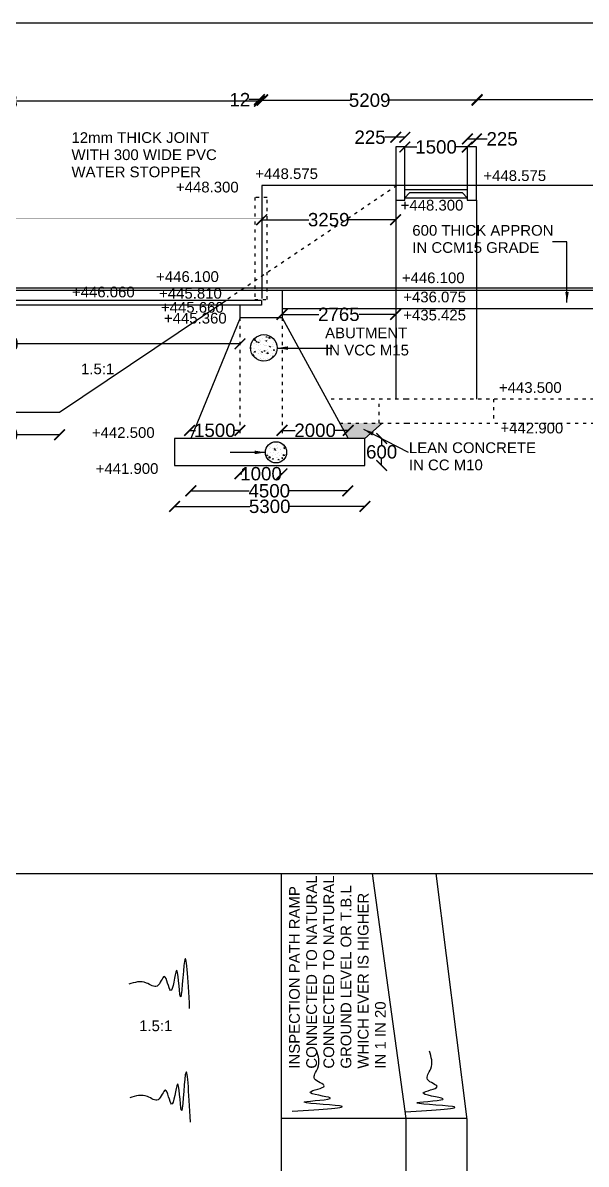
# Model space of a CAD drawing. Header units: millimetres. Extents: x 60706 to 78727, y 12317 to 23622.
# Drawn here: x 69800 to 71906, y 19351 to 23622 of the extents above; entities that cross this region are included whole.
import ezdxf

# ---------------------------------------------------------------- set-up
doc = ezdxf.new("R2010")
doc.units = ezdxf.units.MM
doc.header["$MEASUREMENT"] = 0
doc.linetypes.add('ACAD_ISO03W100', pattern=[30, 12, -18])
doc.linetypes.add('HIDDENX2', pattern=[0.75, 0.5, -0.25])
doc.layers.add('DRAWING', color=7, linetype='Continuous')
doc.layers.get('0').off()
doc.styles.get("Standard").update_dxf_attribs({"font": 'ARIAL_1.TTF'})
doc.dimstyles.get("Standard").update_dxf_attribs({"dimtxt": 50, "dimasz": 40, "dimexe": 0.18, "dimexo": 0.0625, "dimgap": 0.09, "dimtad": 0, "dimtih": 1, "dimtoh": 1, "dimdec": 0, "dimzin": 0, "dimdsep": 46, "dimtxsty": 'Standard', "dimblk": 'ARCHTICK', "dimcen": 0.05, "dimse1": 1, "dimse2": 1, "dimadec": 0, "dimazin": 0, "dimtfac": 1, "dimtdec": 0, "dimtofl": 0, "dimtmove": 0, "dimatfit": 3, "dimfxl": 0, "dimtolj": 1, "dimtzin": 0, "dimarcsym": 0})

# ---------------------------------------------------------------- blocks, each defined once
blk = doc.blocks.new('_ArchTick')
at = {"color": 0, "linetype": 'ByBlock', "const_width": 0.15}
blk.add_lwpolyline([(-0.5, -0.5), (0.5, 0.5)], dxfattribs=at)
blk = doc.blocks.new('*D348')
at = {"layer": 'Defpoints', "color": 0}
for p in [(68761.2, 22412.3), (70611.6, 22420.5), (70611.6, 22412.3)]:
    blk.add_point(p, dxfattribs=at)
at = {"layer": 'DRAWING', "color": 0, "lineweight": -2}
for p, q in [((68761.2, 22420.5), (69594.7, 22420.5)), ((70611.6, 22420.5), (69778.2, 22420.5))]:
    blk.add_line(p, q, dxfattribs=at)
at = {"layer": 'DRAWING', "color": 0, "lineweight": -2, "xscale": 40, "yscale": 40, "zscale": 40, "rotation": 180}
blk.add_blockref('_ArchTick', (68761.2, 22420.5), dxfattribs=at)
at = {"layer": 'DRAWING', "color": 0, "lineweight": -2, "xscale": 40, "yscale": 40, "zscale": 40}
blk.add_blockref('_ArchTick', (70611.6, 22420.5), dxfattribs=at)
at = {"layer": 'DRAWING', "color": 0, "insert": (69686.4, 22420.5), "char_height": 50, "attachment_point": 5}
blk.add_mtext('\\A1;12000', dxfattribs=at)
blk = doc.blocks.new('*D349')
at = {"layer": 'Defpoints', "color": 0}
for p in [(69470.8, 22164.7), (69937.2, 22164.7), (69937.2, 22080.4)]:
    blk.add_point(p, dxfattribs=at)
at = {"layer": 'DRAWING', "color": 0, "lineweight": -2}
for p, q in [((69470.8, 22080.4), (69629.4, 22080.4)), ((69937.2, 22080.4), (69778.7, 22080.4))]:
    blk.add_line(p, q, dxfattribs=at)
at = {"layer": 'DRAWING', "color": 0, "lineweight": -2, "xscale": 40, "yscale": 40, "zscale": 40, "rotation": 180}
blk.add_blockref('_ArchTick', (69470.8, 22080.4), dxfattribs=at)
at = {"layer": 'DRAWING', "color": 0, "lineweight": -2, "xscale": 40, "yscale": 40, "zscale": 40}
blk.add_blockref('_ArchTick', (69937.2, 22080.4), dxfattribs=at)
at = {"layer": 'DRAWING', "color": 0, "insert": (69704, 22080.4), "char_height": 50, "attachment_point": 5}
blk.add_mtext('\\A1;3000', dxfattribs=at)
blk = doc.blocks.new('*D353')
at = {"layer": 'Defpoints', "color": 0}
for p in [(70692.9, 22889.9), (71193.7, 22889.9), (71193.7, 22885)]:
    blk.add_point(p, dxfattribs=at)
at = {"layer": 'DRAWING', "color": 0, "lineweight": -2}
for p, q in [((70692.9, 22885), (70868.5, 22885)), ((71193.7, 22885), (71018.1, 22885))]:
    blk.add_line(p, q, dxfattribs=at)
at = {"layer": 'DRAWING', "color": 0, "lineweight": -2, "xscale": 40, "yscale": 40, "zscale": 40, "rotation": 180}
blk.add_blockref('_ArchTick', (70692.9, 22885), dxfattribs=at)
at = {"layer": 'DRAWING', "color": 0, "lineweight": -2, "xscale": 40, "yscale": 40, "zscale": 40}
blk.add_blockref('_ArchTick', (71193.7, 22885), dxfattribs=at)
at = {"layer": 'DRAWING', "color": 0, "insert": (70943.3, 22885), "char_height": 50, "attachment_point": 5}
blk.add_mtext('\\A1;3259', dxfattribs=at)
blk = doc.blocks.new('*D354')
at = {"layer": 'Defpoints', "color": 0}
for p in [(70768.8, 22530.8), (71193.7, 22530.8), (71193.7, 22530.8)]:
    blk.add_point(p, dxfattribs=at)
at = {"layer": 'DRAWING', "color": 0, "lineweight": -2}
for p, q in [((70768.8, 22530.8), (70905.9, 22530.8)), ((71193.7, 22530.8), (71056.7, 22530.8))]:
    blk.add_line(p, q, dxfattribs=at)
at = {"layer": 'DRAWING', "color": 0, "lineweight": -2, "xscale": 40, "yscale": 40, "zscale": 40, "rotation": 180}
blk.add_blockref('_ArchTick', (70768.8, 22530.8), dxfattribs=at)
at = {"layer": 'DRAWING', "color": 0, "lineweight": -2, "xscale": 40, "yscale": 40, "zscale": 40}
blk.add_blockref('_ArchTick', (71193.7, 22530.8), dxfattribs=at)
at = {"layer": 'DRAWING', "color": 0, "insert": (70981.3, 22530.8), "char_height": 50, "attachment_point": 5}
blk.add_mtext('\\A1;2765', dxfattribs=at)
blk = doc.blocks.new('*D355')
at = {"layer": 'Defpoints', "color": 0}
for p in [(70423.1, 22096.6), (70611.6, 22096.6), (70611.6, 22096.6)]:
    blk.add_point(p, dxfattribs=at)
at = {"layer": 'DRAWING', "color": 0, "lineweight": -2}
for p, q in [((70423.1, 22096.6), (70445.1, 22096.6)), ((70611.6, 22096.6), (70589.7, 22096.6))]:
    blk.add_line(p, q, dxfattribs=at)
at = {"layer": 'DRAWING', "color": 0, "lineweight": -2, "xscale": 40, "yscale": 40, "zscale": 40, "rotation": 180}
blk.add_blockref('_ArchTick', (70423.1, 22096.6), dxfattribs=at)
at = {"layer": 'DRAWING', "color": 0, "lineweight": -2, "xscale": 40, "yscale": 40, "zscale": 40}
blk.add_blockref('_ArchTick', (70611.6, 22096.6), dxfattribs=at)
at = {"layer": 'DRAWING', "color": 0, "insert": (70517.4, 22096.6), "char_height": 50, "attachment_point": 5}
blk.add_mtext('\\A1;1500', dxfattribs=at)
blk = doc.blocks.new('*D356')
at = {"layer": 'Defpoints', "color": 0}
for p in [(70768.8, 22096.6), (71016.2, 22096.6), (71016.2, 22096.6)]:
    blk.add_point(p, dxfattribs=at)
at = {"layer": 'DRAWING', "color": 0, "lineweight": -2}
for p, q in [((70768.8, 22096.6), (70817.4, 22096.6)), ((71016.2, 22096.6), (70967.6, 22096.6))]:
    blk.add_line(p, q, dxfattribs=at)
at = {"layer": 'DRAWING', "color": 0, "lineweight": -2, "xscale": 40, "yscale": 40, "zscale": 40, "rotation": 180}
blk.add_blockref('_ArchTick', (70768.8, 22096.6), dxfattribs=at)
at = {"layer": 'DRAWING', "color": 0, "lineweight": -2, "xscale": 40, "yscale": 40, "zscale": 40}
blk.add_blockref('_ArchTick', (71016.2, 22096.6), dxfattribs=at)
at = {"layer": 'DRAWING', "color": 0, "insert": (70892.5, 22096.6), "char_height": 50, "attachment_point": 5}
blk.add_mtext('\\A1;2000', dxfattribs=at)
blk = doc.blocks.new('*D357')
at = {"layer": 'Defpoints', "color": 0}
for p in [(70611.6, 21943.5), (70768.8, 21943.5), (70768.8, 21934.3)]:
    blk.add_point(p, dxfattribs=at)
at = {"layer": 'DRAWING', "color": 0, "lineweight": -2}
for p, q in [((70611.6, 21934.3), (70617.9, 21934.3)), ((70768.8, 21934.3), (70762.6, 21934.3))]:
    blk.add_line(p, q, dxfattribs=at)
at = {"layer": 'DRAWING', "color": 0, "lineweight": -2, "xscale": 40, "yscale": 40, "zscale": 40, "rotation": 180}
blk.add_blockref('_ArchTick', (70611.6, 21934.3), dxfattribs=at)
at = {"layer": 'DRAWING', "color": 0, "lineweight": -2, "xscale": 40, "yscale": 40, "zscale": 40}
blk.add_blockref('_ArchTick', (70768.8, 21934.3), dxfattribs=at)
at = {"layer": 'DRAWING', "color": 0, "insert": (70690.2, 21934.3), "char_height": 50, "attachment_point": 5}
blk.add_mtext('\\A1;1000', dxfattribs=at)
blk = doc.blocks.new('*D358')
at = {"layer": 'Defpoints', "color": 0}
for p in [(70427.7, 21884.6), (71014.6, 21884.6), (71014.6, 21870.4)]:
    blk.add_point(p, dxfattribs=at)
at = {"layer": 'DRAWING', "color": 0, "lineweight": -2}
for p, q in [((70427.7, 21870.4), (70645.5, 21870.4)), ((71014.6, 21870.4), (70796.8, 21870.4))]:
    blk.add_line(p, q, dxfattribs=at)
at = {"layer": 'DRAWING', "color": 0, "lineweight": -2, "xscale": 40, "yscale": 40, "zscale": 40, "rotation": 180}
blk.add_blockref('_ArchTick', (70427.7, 21870.4), dxfattribs=at)
at = {"layer": 'DRAWING', "color": 0, "lineweight": -2, "xscale": 40, "yscale": 40, "zscale": 40}
blk.add_blockref('_ArchTick', (71014.6, 21870.4), dxfattribs=at)
at = {"layer": 'DRAWING', "color": 0, "insert": (70721.1, 21870.4), "char_height": 50, "attachment_point": 5}
blk.add_mtext('\\A1;4500', dxfattribs=at)
blk = doc.blocks.new('*D359')
at = {"layer": 'Defpoints', "color": 0}
for p in [(70366.9, 21814.2), (71078.4, 21814.2), (71078.4, 21812.1)]:
    blk.add_point(p, dxfattribs=at)
at = {"layer": 'DRAWING', "color": 0, "lineweight": -2}
for p, q in [((70366.9, 21812.1), (70648, 21812.1)), ((71078.4, 21812.1), (70797.3, 21812.1))]:
    blk.add_line(p, q, dxfattribs=at)
at = {"layer": 'DRAWING', "color": 0, "lineweight": -2, "xscale": 40, "yscale": 40, "zscale": 40, "rotation": 180}
blk.add_blockref('_ArchTick', (70366.9, 21812.1), dxfattribs=at)
at = {"layer": 'DRAWING', "color": 0, "lineweight": -2, "xscale": 40, "yscale": 40, "zscale": 40}
blk.add_blockref('_ArchTick', (71078.4, 21812.1), dxfattribs=at)
at = {"layer": 'DRAWING', "color": 0, "insert": (70722.7, 21812.1), "char_height": 50, "attachment_point": 5}
blk.add_mtext('\\A1;5300', dxfattribs=at)
blk = doc.blocks.new('*D360')
at = {"layer": 'Defpoints', "color": 0}
for p in [(71078.4, 22066.5), (71078.4, 21965.4), (71141.1, 21965.4)]:
    blk.add_point(p, dxfattribs=at)
at = {"layer": 'DRAWING', "color": 0, "lineweight": -2}
for p, q in [((71141.1, 22066.5), (71141.1, 22041.6)), ((71141.1, 21965.4), (71141.1, 21990.3))]:
    blk.add_line(p, q, dxfattribs=at)
at = {"layer": 'DRAWING', "color": 0, "lineweight": -2, "xscale": 40, "yscale": 40, "zscale": 40}
for p, rotation in [((71141.1, 22066.5), 90), ((71141.1, 21965.4), 270)]:
    blk.add_blockref('_ArchTick', p, dxfattribs=dict(at, rotation=rotation))
at = {"layer": 'DRAWING', "color": 0, "insert": (71141.1, 22015.9), "char_height": 50, "attachment_point": 5}
blk.add_mtext('\\A1;600', dxfattribs=at)
blk = doc.blocks.new('*D369')
at = {"layer": 'Defpoints', "color": 0}
for p in [(71498.1, 23334.6), (71498.1, 23333.9), (73005.1, 23333.9)]:
    blk.add_point(p, dxfattribs=at)
at = {"layer": 'DRAWING', "color": 0, "lineweight": -2}
for p, q in [((71498.1, 23334.6), (72176.9, 23334.6)), ((73005.1, 23334.6), (72326.3, 23334.6))]:
    blk.add_line(p, q, dxfattribs=at)
at = {"layer": 'DRAWING', "color": 0, "lineweight": -2, "xscale": 40, "yscale": 40, "zscale": 40, "rotation": 180}
blk.add_blockref('_ArchTick', (71498.1, 23334.6), dxfattribs=at)
at = {"layer": 'DRAWING', "color": 0, "lineweight": -2, "xscale": 40, "yscale": 40, "zscale": 40}
blk.add_blockref('_ArchTick', (73005.1, 23334.6), dxfattribs=at)
at = {"layer": 'DRAWING', "color": 0, "insert": (72251.6, 23334.6), "char_height": 50, "attachment_point": 5}
blk.add_mtext('\\A1;9750', dxfattribs=at)
blk = doc.blocks.new('*D370')
at = {"layer": 'Defpoints', "color": 0}
for p in [(70694.9, 23334.6), (70694.9, 23332.1), (71498.1, 23334.6)]:
    blk.add_point(p, dxfattribs=at)
at = {"layer": 'DRAWING', "color": 0, "lineweight": -2}
for p, q in [((70694.9, 23332.1), (71021.7, 23332.1)), ((71498.1, 23332.1), (71171.3, 23332.1))]:
    blk.add_line(p, q, dxfattribs=at)
at = {"layer": 'DRAWING', "color": 0, "lineweight": -2, "xscale": 40, "yscale": 40, "zscale": 40, "rotation": 180}
blk.add_blockref('_ArchTick', (70694.9, 23332.1), dxfattribs=at)
at = {"layer": 'DRAWING', "color": 0, "lineweight": -2, "xscale": 40, "yscale": 40, "zscale": 40}
blk.add_blockref('_ArchTick', (71498.1, 23332.1), dxfattribs=at)
at = {"layer": 'DRAWING', "color": 0, "insert": (71096.5, 23332.1), "char_height": 50, "attachment_point": 5}
blk.add_mtext('\\A1;5209', dxfattribs=at)
blk = doc.blocks.new('*D371')
at = {"layer": 'Defpoints', "color": 0}
for p in [(70684.2, 23334.4), (70684.2, 23333.2), (70696, 23333.2)]:
    blk.add_point(p, dxfattribs=at)
at = {"layer": 'DRAWING', "color": 0, "lineweight": -2}
for p, q in [((70684.2, 23334.4), (70644.2, 23334.4)), ((70696, 23334.4), (70684.2, 23334.4))]:
    blk.add_line(p, q, dxfattribs=at)
at = {"layer": 'DRAWING', "color": 0, "lineweight": -2, "xscale": 40, "yscale": 40, "zscale": 40, "rotation": 180}
blk.add_blockref('_ArchTick', (70684.2, 23334.4), dxfattribs=at)
at = {"layer": 'DRAWING', "color": 0, "lineweight": -2, "xscale": 40, "yscale": 40, "zscale": 40}
blk.add_blockref('_ArchTick', (70696, 23334.4), dxfattribs=at)
at = {"layer": 'DRAWING', "color": 0, "insert": (70610.9, 23334.4), "char_height": 50, "attachment_point": 5}
blk.add_mtext('\\A1;12', dxfattribs=at)
blk = doc.blocks.new('*D372')
at = {"layer": 'Defpoints', "color": 0}
for p in [(68682.7, 23334.4), (68682.7, 23328.2), (70684.2, 23334.4)]:
    blk.add_point(p, dxfattribs=at)
at = {"layer": 'DRAWING', "color": 0, "lineweight": -2}
for p, q in [((68682.7, 23328.2), (69591.6, 23328.2)), ((70684.2, 23328.2), (69775.3, 23328.2))]:
    blk.add_line(p, q, dxfattribs=at)
at = {"layer": 'DRAWING', "color": 0, "lineweight": -2, "xscale": 40, "yscale": 40, "zscale": 40, "rotation": 180}
blk.add_blockref('_ArchTick', (68682.7, 23328.2), dxfattribs=at)
at = {"layer": 'DRAWING', "color": 0, "lineweight": -2, "xscale": 40, "yscale": 40, "zscale": 40}
blk.add_blockref('_ArchTick', (70684.2, 23328.2), dxfattribs=at)
at = {"layer": 'DRAWING', "color": 0, "insert": (69683.4, 23328.2), "char_height": 50, "attachment_point": 5}
blk.add_mtext('\\A1;12988', dxfattribs=at)
blk = doc.blocks.new('*D500')
at = {"layer": 'Defpoints', "color": 0}
for p in [(71193.7, 23193.5), (71193.7, 23157.2), (71228, 23157.2)]:
    blk.add_point(p, dxfattribs=at)
at = {"layer": 'DRAWING', "color": 0, "lineweight": -2}
for p, q in [((71193.7, 23193.5), (71153.7, 23193.5)), ((71228, 23193.5), (71193.7, 23193.5))]:
    blk.add_line(p, q, dxfattribs=at)
at = {"layer": 'DRAWING', "color": 0, "lineweight": -2, "xscale": 40, "yscale": 40, "zscale": 40, "rotation": 180}
blk.add_blockref('_ArchTick', (71193.7, 23193.5), dxfattribs=at)
at = {"layer": 'DRAWING', "color": 0, "lineweight": -2, "xscale": 40, "yscale": 40, "zscale": 40}
blk.add_blockref('_ArchTick', (71228, 23193.5), dxfattribs=at)
at = {"layer": 'DRAWING', "color": 0, "insert": (71097.8, 23193.5), "char_height": 50, "attachment_point": 5}
blk.add_mtext('\\A1;225', dxfattribs=at)
blk = doc.blocks.new('*D501')
at = {"layer": 'Defpoints', "color": 0}
for p in [(71228, 23157.2), (71461.5, 23157.2), (71461.5, 23157.2)]:
    blk.add_point(p, dxfattribs=at)
at = {"layer": 'DRAWING', "color": 0, "lineweight": -2}
for p, q in [((71228, 23157.2), (71272.4, 23157.2)), ((71461.5, 23157.2), (71417.1, 23157.2))]:
    blk.add_line(p, q, dxfattribs=at)
at = {"layer": 'DRAWING', "color": 0, "lineweight": -2, "xscale": 40, "yscale": 40, "zscale": 40, "rotation": 180}
blk.add_blockref('_ArchTick', (71228, 23157.2), dxfattribs=at)
at = {"layer": 'DRAWING', "color": 0, "lineweight": -2, "xscale": 40, "yscale": 40, "zscale": 40}
blk.add_blockref('_ArchTick', (71461.5, 23157.2), dxfattribs=at)
at = {"layer": 'DRAWING', "color": 0, "insert": (71344.7, 23157.2), "char_height": 50, "attachment_point": 5}
blk.add_mtext('\\A1;1500', dxfattribs=at)
blk = doc.blocks.new('*D502')
at = {"layer": 'Defpoints', "color": 0}
for p in [(71461.5, 23157.2), (71495.8, 23187.4), (71495.8, 23157.2)]:
    blk.add_point(p, dxfattribs=at)
at = {"layer": 'DRAWING', "color": 0, "lineweight": -2}
for p, q in [((71461.5, 23187.4), (71495.8, 23187.4)), ((71495.8, 23187.4), (71535.8, 23187.4))]:
    blk.add_line(p, q, dxfattribs=at)
at = {"layer": 'DRAWING', "color": 0, "lineweight": -2, "xscale": 40, "yscale": 40, "zscale": 40, "rotation": 180}
blk.add_blockref('_ArchTick', (71461.5, 23187.4), dxfattribs=at)
at = {"layer": 'DRAWING', "color": 0, "lineweight": -2, "xscale": 40, "yscale": 40, "zscale": 40}
blk.add_blockref('_ArchTick', (71495.8, 23187.4), dxfattribs=at)
at = {"layer": 'DRAWING', "color": 0, "insert": (71591.7, 23187.4), "char_height": 50, "attachment_point": 5}
blk.add_mtext('\\A1;225', dxfattribs=at)

msp = doc.modelspace()

# ---------------------------------------------------------------- hatches: boundary and pattern name
at = {"layer": 'DRAWING'}
h = msp.add_hatch(dxfattribs=at)
h.set_pattern_fill('AR-CONC', color=256, scale=5, style=0)
h.set_pattern_definition([(50, (0, 0), (35.863009, -3.137607), [3.75, -41.25]), (355, (0, 0), (-6.937567, 37.609607), [3, -33]), (100.4514, (2.99, -0.26), (28.925469, 34.471977), [3.18701, -35.057106]), (46.1842, (0, 10), (53.362052, -8.27595), [5.625, -61.875]), (96.6356, (4.447, 9.31), (46.733135, 48.705894), [4.780514, -52.58565]), (351.1842, (0, 10), (46.733097, 48.70593), [4.5, -49.5]), (21, (5, 7.5), (29.845353, -20.130945), [3.75, -41.25]), (326, (5, 7.5), (12.165767, 36.257502), [3, -33]), (71.4514, (7.487, 5.822), (42.011131, 16.126525), [3.18701, -35.057106]), (37.5, (0, 0), (0.6079928, 16.6446927), [0, -32.6, 0, -33.5, 0, -33.125]), (7.5, (0, 0), (13.153477, 19.7205856), [0, -19.1, 0, -31.85, 0, -12.625]), (327.5, (-11.15, 0), (26.6911218, -1.1277436), [0, -12.5, 0, -39, 0, -51.75]), (317.5, (-16.15, 0), (29.1593085, 5.005249), [0, -16.25, 0, -25.9, 0, -36.75])])
h.paths.add_polyline_path([(64358.9, 22124.2), (64199.8, 22124.2), (64265, 22066.5), (64327.3, 22066.5)])
h.paths.add_polyline_path([(71143.7, 22124.2), (70984.5, 22124.2), (71016.2, 22066.5), (71078.4, 22066.5)])

# ---------------------------------------------------------------- linework, layer by layer
for p, q in [((70660.3, 22433.6), (70660.3, 22433.6)), ((70666.9, 22432.4), (70667.5, 22437.2)), ((70671.4, 22433.2), (70667, 22432.5)), ((70671.4, 22433.2), (70667.5, 22437.2)), ((70670.9, 22440.3), (70670.9, 22440.3)), ((70673.2, 22427), (70673.8, 22430.2)), ((70676.2, 22427.4), (70673.2, 22427.1)), ((70676.2, 22427.4), (70673.8, 22430.2)), ((70683.7, 22425.5), (70680.2, 22426.8)), ((70681.2, 22423.8), (70680.2, 22426.8)), ((70683.7, 22425.5), (70681.2, 22423.8)), ((70684.9, 22435.9), (70684.9, 22435.9)), ((70685.6, 22450.6), (70685.6, 22450.6)), ((70686.2, 22434), (70686.2, 22434)), ((70687, 22434.7), (70687, 22434.7)), ((70687.1, 22429.9), (70687.1, 22429.9)), ((70690.7, 22453.1), (70690.7, 22453.1)), ((70697.6, 22441.4), (70697.6, 22441.4)), ((70703.2, 22451.5), (70703.2, 22451.5)), ((70703.8, 22433.4), (70703.8, 22433.4)), ((70709.1, 22430.2), (70709.7, 22433.3)), ((70712.1, 22430.5), (70709.1, 22430.2)), ((70712.1, 22430.5), (70709.7, 22433.4)), ((70711.1, 22443.9), (70710, 22446.9)), ((70713.6, 22445.6), (70710.1, 22447)), ((70710.8, 22447.4), (70710.8, 22447.4)), ((70713.6, 22445.6), (70711.1, 22443.9)), ((70711.4, 22430.8), (70711.4, 22430.8)), ((70713.7, 22435.8), (70713.7, 22435.8)), ((70716.2, 22424.9), (70716.2, 22424.9)), ((70716.3, 22431.7), (70716.3, 22431.7)), ((70720.3, 22440.7), (70720.8, 22445.5)), ((70724.8, 22441.4), (70720.3, 22440.8)), ((70724.8, 22441.4), (70720.9, 22445.5)), ((70724.3, 22442.6), (70724.3, 22442.6)), ((70737.1, 22427.3), (70737.1, 22427.3)), ((70653.9, 22405.4), (70651.1, 22406.4)), ((70651.4, 22403.6), (70651.1, 22404.4)), ((70653.9, 22405.4), (70651.4, 22403.7)), ((70654.1, 22413.8), (70654.1, 22413.8)), ((70656, 22401.5), (70656, 22401.5)), ((70660.8, 22421.1), (70660.8, 22421.1)), ((70661.3, 22385), (70661.3, 22385)), ((70661.4, 22404.5), (70661.4, 22404.5)), ((70662, 22387.8), (70662, 22387.8)), ((70663.9, 22388.2), (70663.9, 22388.2)), ((70666.3, 22389.4), (70666.9, 22392.6)), ((70669.3, 22389.7), (70666.3, 22389.5)), ((70666.5, 22420.3), (70666.5, 22420.3)), ((70669.3, 22389.7), (70666.9, 22392.6)), ((70667.1, 22402.2), (70667.1, 22402.2)), ((70675.1, 22419), (70675.1, 22419)), ((70679.6, 22400.6), (70679.6, 22400.6)), ((70680, 22382.6), (70680, 22382.6)), ((70680.2, 22382.5), (70680.2, 22382.5)), ((70680.8, 22414.9), (70680.8, 22414.9)), ((70685.1, 22396.5), (70685.1, 22396.5)), ((70686.8, 22417.3), (70686.8, 22417.3)), ((70687.4, 22400.7), (70687.4, 22400.7)), ((70688, 22384.1), (70688, 22384.1)), ((70690.6, 22389.3), (70690.6, 22389.3)), ((70695.9, 22389.2), (70692.4, 22390.6)), ((70693.4, 22387.5), (70692.4, 22390.5)), ((70695.9, 22389.2), (70693.4, 22387.6)), ((70698, 22416.2), (70698, 22416.2)), ((70702.1, 22392.6), (70702.7, 22395.7)), ((70705.2, 22392.9), (70702.2, 22392.6)), ((70705.2, 22392.9), (70702.7, 22395.8)), ((70704.2, 22414), (70704.2, 22414)), ((70706.7, 22383.7), (70706.7, 22383.7)), ((70707.5, 22416), (70707.5, 22416)), ((70711.2, 22396.4), (70711.2, 22396.4)), ((70712, 22414.1), (70712, 22414.1)), ((70712.6, 22397.5), (70712.6, 22397.5)), ((70713.7, 22383.7), (70714.2, 22388.5)), ((70718.1, 22384.5), (70713.7, 22383.8)), ((70718.1, 22384.5), (70714.2, 22388.5)), ((70714.3, 22391.5), (70714.3, 22391.5)), ((70717, 22413.7), (70717, 22413.7)), ((70717.3, 22390.5), (70717.3, 22390.5)), ((70725.7, 22409.4), (70722.2, 22410.7)), ((70723.2, 22407.6), (70722.2, 22410.7)), ((70725.7, 22409.4), (70723.2, 22407.7)), ((70729.5, 22412), (70729.5, 22412)), ((70730.1, 22393.9), (70730.1, 22393.9)), ((70733.4, 22409), (70733.4, 22409)), ((70733.4, 22384.9), (70733.4, 22384.9)), ((70734.2, 22417.1), (70734.2, 22417.1)), ((70737.7, 22410.6), (70737.7, 22410.6)), ((70738, 22395.7), (70738.6, 22398.8)), ((70741, 22396), (70738, 22395.8)), ((70738.3, 22394), (70738.3, 22394)), ((70741, 22396), (70738.6, 22398.9)), ((70742.6, 22392.3), (70742.6, 22392.3)), ((70743.5, 22386.5), (70743.5, 22386.5)), ((70743.9, 22391.6), (70743.9, 22391.6)), ((70745.4, 22419.9), (70745.4, 22419.9)), ((70660.4, 22376.2), (70660.9, 22380.2)), ((70664.8, 22376.2), (70660.9, 22380.2)), ((70664.8, 22376.2), (70660.9, 22375.6)), ((70674.5, 22365.3), (70674.5, 22365.3)), ((70687.2, 22366.6), (70687.2, 22366.6)), ((70688.6, 22367.4), (70688.6, 22367.4)), ((70692.8, 22380.9), (70692.8, 22380.9)), ((70693.4, 22362.8), (70693.4, 22362.8)), ((70695.4, 22355.8), (70695.8, 22358.1)), ((70698, 22355.5), (70695.8, 22358.1)), ((70700.5, 22363.9), (70700.5, 22363.9)), ((70705.9, 22361.1), (70705.9, 22361.1)), ((70713.2, 22380.9), (70713.2, 22380.9)), ((70713.8, 22364.2), (70713.8, 22364.2)), ((70716.4, 22361.6), (70716.4, 22361.6)), ((70724.3, 22376.7), (70724.3, 22376.7)), ((70727.2, 22365), (70727.2, 22365)), ((70737.9, 22373.1), (70734.4, 22374.4)), ((70735.4, 22371.4), (70734.4, 22374.4)), ((70737.9, 22373.1), (70735.4, 22371.4)), ((70738.9, 22377.3), (70738.9, 22377.3)), ((70725.4, 22048), (70725.4, 22048)), ((70731.7, 22050.8), (70730.3, 22050.6)), ((70731.7, 22050.8), (70731.5, 22051.1)), ((70740.4, 22050.8), (70740.4, 22050.8)), ((70751.1, 22044.4), (70751.1, 22044.4)), ((70772.8, 22043.8), (70772, 22044.1)), ((70773, 22041.1), (70772, 22044.1)), ((70774.6, 22042.1), (70773, 22041.1)), ((70711.1, 22021.4), (70711.1, 22021.4)), ((70715.8, 22002.5), (70712.3, 22003.9)), ((70713.3, 22000.8), (70712.3, 22003.8)), ((70715.8, 22002.5), (70713.4, 22000.8)), ((70715.2, 22011.6), (70715.2, 22011.6)), ((70716.9, 21999.9), (70716.9, 21999.9)), ((70720.6, 21993.1), (70721.2, 21997.9)), ((70725.1, 21993.9), (70721.2, 21997.9)), ((70721.6, 22028.1), (70721.6, 22028.1)), ((70722.1, 22035.2), (70722.1, 22035.2)), ((70726, 22031.3), (70726, 22031.3)), ((70726.6, 22014.7), (70726.6, 22014.7)), ((70727.2, 21998), (70727.2, 21998)), ((70731.5, 22002.7), (70731.5, 22002.7)), ((70734.3, 22029.1), (70734.3, 22029.1)), ((70735.3, 22015.5), (70735.3, 22015.5)), ((70737.7, 22022.5), (70737.7, 22022.5)), ((70740.4, 22025.9), (70740.9, 22029)), ((70743.4, 22026.2), (70740.4, 22025.9)), ((70743.4, 22026.2), (70741, 22029.1)), ((70741.1, 22032.7), (70741.1, 22032.7)), ((70745.7, 22022.6), (70742.2, 22024)), ((70743.2, 22020.9), (70742.2, 22023.9)), ((70745.7, 22022.6), (70743.2, 22021)), ((70744.3, 22006.6), (70744.3, 22006.6)), ((70746.3, 22040), (70746.3, 22040)), ((70748.3, 22029.2), (70748.3, 22029.2)), ((70751.7, 22027.8), (70751.7, 22027.8)), ((70752.3, 22011.2), (70752.3, 22011.2)), ((70753.6, 22031.1), (70753.6, 22031.1)), ((70754.2, 22013), (70754.2, 22013)), ((70758.2, 22003.8), (70758.2, 22003.8)), ((70763.4, 22024.1), (70763.4, 22024.1)), ((70764.4, 22023.6), (70764.4, 22023.6)), ((70766.7, 22011.4), (70766.7, 22011.4)), ((70773.5, 22001.6), (70773.5, 22001.6)), ((70774, 22001.4), (70774.5, 22006.2)), ((70778.5, 22002.1), (70774, 22001.5)), ((70778.5, 22002.1), (70774.6, 22006.2)), ((70775, 22030.3), (70775, 22030.3)), ((70775.4, 22035), (70775.4, 22035)), ((70776.2, 22029), (70776.8, 22032.2)), ((70779.2, 22029.3), (70776.2, 22029.1)), ((70779.2, 22029.3), (70776.8, 22032.2)), ((70777.6, 22024), (70777.6, 22024)), ((70778.3, 22007.4), (70778.3, 22007.4)), ((70785.4, 22007.4), (70784.2, 22007.9)), ((70785, 22005.4), (70784.2, 22007.8)), ((70725.1, 21993.9), (70720.6, 21993.2)), ((70727.8, 21981.4), (70727.8, 21981.4)), ((70730, 21980.2), (70730, 21980.2)), ((70733.4, 21988.3), (70734, 21991.4)), ((70736.4, 21988.6), (70733.4, 21988.3)), ((70736.4, 21988.6), (70734, 21991.5)), ((70741.3, 21977.1), (70741.3, 21977.1)), ((70746.4, 21976.7), (70746.4, 21976.7)), ((70748.4, 21995.8), (70748.4, 21995.8)), ((70752.9, 21994.5), (70752.9, 21994.5)), ((70753.5, 21977.9), (70753.5, 21977.9)), ((70755.3, 21984.7), (70754.3, 21987.7)), ((70757.9, 21986.4), (70754.4, 21987.7)), ((70757.9, 21986.4), (70755.4, 21984.7)), ((70767.4, 21993.3), (70767.4, 21993.3)), ((70769.3, 21991.4), (70769.9, 21994.6)), ((70772.3, 21991.7), (70769.3, 21991.5)), ((70772.3, 21991.7), (70769.9, 21994.6))]:
    msp.add_line(p, q, dxfattribs=at)
at = {"layer": 'DRAWING', "linetype": 'ACAD_ISO03W100'}
for p, q in [((71234.3, 22213.7), (70935.6, 22213.7)), ((71132.4, 22124.2), (71132.4, 22213.7)), ((72144.4, 22213.7), (71234.3, 22213.7)), ((71559.6, 22213.7), (71559.6, 22123.8)), ((70984.5, 22124.2), (71234.3, 22124.2)), ((71234.3, 22123.8), (72144.4, 22123.8))]:
    msp.add_line(p, q, dxfattribs=at)
at = {"layer": 'DRAWING', "linetype": 'HIDDENX2'}
msp.add_lwpolyline([(60706.2, 23621.9), (77719.4, 23621.9), (77719.4, 12317.2), (60706.2, 12317.2)], close=True, dxfattribs=at)
at = {"layer": 'DRAWING'}
for points in [[(71193.7, 22957.9), (71228, 22957.9), (71228, 23157.2), (71193.7, 23157.2)], [(71461.5, 22957.9), (71495.8, 22957.9), (71495.8, 23157.2), (71461.5, 23157.2)], [(71228, 22966.7), (71461.5, 22966.7), (71443.3, 22985.5), (71245.7, 22985.5)], [(71078.4, 22066.5), (70366.9, 22066.5), (70366.9, 21965.4), (71078.4, 21965.4)]]:
    msp.add_lwpolyline(points, close=True, dxfattribs=at)
at = {"layer": 'DRAWING', "linetype": 'ACAD_ISO03W100'}
for points in [[(71198.6, 23012.5), (70558.3, 22582.9)], [(70611.6, 22518.1), (70611.6, 22066.5)], [(70768.8, 22518.1), (70768.8, 22066.5)]]:
    msp.add_lwpolyline(points, dxfattribs=at)
at = {"layer": 'DRAWING'}
for points in [[(74376.8, 23012.5), (70692.9, 23012.5), (70692.9, 22590.3)], [(71228, 22998.4), (71461.5, 22998.4)], [(71193.7, 22957.9), (71193.7, 22213.7)], [(71495.8, 22957.9), (71495.8, 22213.7)], [(74376.1, 22629.3), (67671.7, 22629.3)], [(73007.5, 22620.4), (67671.7, 22620.4)], [(70768.8, 22620.4), (70768.8, 22518.1), (70611.7, 22518.1), (70611.7, 22564.8)], [(70692, 22582.9), (67671.7, 22582.9)], [(70692, 22564.8), (67671.7, 22564.8)], [(69549.5, 22164.7), (69937.2, 22164.7), (70558.3, 22582.9)], [(70692, 22582.9), (70692, 22564.8)], [(70611.7, 22518.1), (70427.2, 22066.5)], [(70768.8, 22552.2), (72084.2, 22552.2)], [(70768.8, 22518.1), (71016.2, 22066.5)], [(71078.4, 22066.5), (71143.7, 22124.2)], [(65587.9, 20319.5), (65631.3, 20435.7), (66484.8, 20435.7), (66529.4, 20567.1), (66613.2, 20324.2), (66658.9, 20435.6), (67306.8, 20435.6), (67352.4, 20570), (67439.8, 20323.7), (67475.7, 20435.6), (69578, 20435.6), (69625.2, 20573.6), (69713, 20320.4), (69752, 20438), (74381.8, 20438)], [(70765.7, 20438), (70765.7, 18017.7)], [(71232.4, 18099.5), (71232.4, 19521.6), (71107.4, 20438)], [(71343.4, 20438), (71459.9, 19518.3), (71459.9, 18113.5), (71463.6, 18099.5)], [(70765.7, 19522.1), (71459.4, 19522.1)]]:
    msp.add_lwpolyline(points, dxfattribs=at)
at = {"layer": 'DRAWING', "const_width": 1}
msp.add_lwpolyline([(70692.9, 22968.8), (67671.7, 22968.8)], dxfattribs=at)
at = {"layer": 'DRAWING', "linetype": 'ACAD_ISO03W100'}
msp.add_lwpolyline([(70713.3, 22968.8), (70666.7, 22968.8), (70666.7, 22586.9), (70713.3, 22586.9)], close=True, dxfattribs=at)
at = {"layer": 'DRAWING', "linetype": 'ACAD_ISO03W100', "const_width": 1}
msp.add_lwpolyline([(70692.9, 22889.9), (67671.7, 22889.9)], dxfattribs=at)
at = {"layer": 'DRAWING'}
for centre, radius in [((70700.8, 22405.2), 49.7), ((70746.3, 22014.3), 39.7)]:
    msp.add_circle(centre, radius, dxfattribs=at)
for points in [[(70423.4, 19933.1), (70403.5, 20109.6), (70388.3, 19978.7), (70373.8, 20074.9), (70351.6, 20000.2), (70328.7, 20052.7), (70301.7, 20016.8), (70262.3, 20028.5), (70195.8, 20023.7)], [(70807, 19548.8), (70983.5, 19568.7), (70852.6, 19583.9), (70948.8, 19598.5), (70874.1, 19620.6), (70926.6, 19643.5), (70890.7, 19670.5), (70902.4, 19709.9), (70897.6, 19776.4)], [(71229.1, 19546), (71405.6, 19565.8), (71274.8, 19581.1), (71370.9, 19595.6), (71296.2, 19617.8), (71348.8, 19640.6), (71312.8, 19667.6), (71324.6, 19707.1), (71319.7, 19773.6)], [(70427, 19508), (70407.2, 19684.5), (70391.9, 19553.6), (70377.4, 19649.7), (70355.2, 19575), (70332.4, 19627.6), (70305.4, 19591.6), (70265.9, 19603.4), (70199.4, 19598.6)]]:
    msp.add_spline(points, degree=3, dxfattribs=at)

# ---------------------------------------------------------------- texts
for s, p in [('12mm THICK JOINT ', (69981.5, 23172.5)), ('WITH 300 WIDE PVC ', (69981.5, 23108.3)), ('WATER STOPPER', (69981.5, 23044)), ('+448.575', (70668.5, 23037.2)), ('+448.575', (71521.7, 23029.9)), ('+448.300', (70372.1, 22987.1)), ('+448.300', (71212.3, 22919.4)), ('600 THICK APPRON', (71255.9, 22825.2)), ('IN CCM15 GRADE', (71255.9, 22760.9)), ('+446.100', (70297.9, 22652.2)), ('+446.100', (71216.8, 22647.6)), ('+446.060', (69983.3, 22594.6)), ('+445.810', (70309, 22589.6)), ('+436.075', (71222, 22575.9)), ('+445.660', (70316, 22537.1)), ('+445.360', (70327.2, 22496.5)), ('+435.425', (71222, 22508.2)), ('ABUTMENT ', (70929.8, 22441.3)), ('IN VCC M15', (70929.8, 22377)), ('1.5:1', (70017.3, 22306.9)), ('+443.500', (71579.8, 22237)), ('+442.900', (71585.6, 22085.4)), ('+442.500', (70057.8, 22068.5)), ('LEAN CONCRETE', (71243.2, 22011.8)), ('+441.900', (70072, 21933.8)), ('IN CC M10', (71243.2, 21947.5)), ('1.5:1', (70234.4, 19848.3))]:
    msp.add_text(s, height=40, dxfattribs=at).set_placement(p)
for s, p in [('CONNECTED TO NATURAL', (70899.3, 19708)), ('CONNECTED TO NATURAL', (70963.6, 19708)), ('INSPECTION PATH RAMP', (70835.1, 19708)), ('GROUND LEVEL OR T.B.L', (71027.9, 19708)), ('WHICH EVER IS HIGHER ', (71092.1, 19708)), ('IN 1 IN 20', (71156.4, 19708))]:
    msp.add_text(s, height=40, rotation=90, dxfattribs=at).set_placement(p)

# ---------------------------------------------------------------- dimensions: what is measured, and where the dimension line sits
dim = msp.add_linear_dim(base=(70684.2, 23334.4), p1=(70696, 23333.2), p2=(70684.2, 23333.2), dimstyle='Standard', dxfattribs=at)
dim.commit()
dim.dimension.update_dxf_attribs({"geometry": '*D371', "text_midpoint": (70610.9, 23334.4)})
for base, p1, p2, text, picture, middle in [((70694.9, 23332.1), (71498.1, 23334.6), (70694.9, 23334.6), '5209', '*D370', (71096.5, 23332.1)), ((71498.1, 23334.6), (73005.1, 23333.9), (71498.1, 23333.9), '9750', '*D369', (72251.6, 23334.6)), ((68682.7, 23328.2), (70684.2, 23334.4), (68682.7, 23334.4), '12988', '*D372', (69683.4, 23328.2)), ((71193.7, 23193.5), (71228, 23157.2), (71193.7, 23157.2), '225', '*D500', (71097.8, 23193.5)), ((71495.8, 23187.4), (71461.5, 23157.2), (71495.8, 23157.2), '225', '*D502', (71591.7, 23187.4)), ((71461.5, 23157.2), (71228, 23157.2), (71461.5, 23157.2), '1500', '*D501', (71344.7, 23157.2)), ((71193.7, 22885), (70692.9, 22889.9), (71193.7, 22889.9), '3259', '*D353', (70943.3, 22885)), ((71193.7, 22530.8), (70768.8, 22530.8), (71193.7, 22530.8), '2765', '*D354', (70981.3, 22530.8)), ((70611.6, 22420.5), (68761.2, 22412.3), (70611.6, 22412.3), '12000', '*D348', (69686.4, 22420.5)), ((69937.2, 22080.4), (69470.8, 22164.7), (69937.2, 22164.7), '3000', '*D349', (69704, 22080.4)), ((70611.6, 22096.6), (70423.1, 22096.6), (70611.6, 22096.6), '1500', '*D355', (70517.4, 22096.6)), ((71016.2, 22096.6), (70768.8, 22096.6), (71016.2, 22096.6), '2000', '*D356', (70892.5, 22096.6)), ((70768.8, 21934.3), (70611.6, 21943.5), (70768.8, 21943.5), '1000', '*D357', (70690.2, 21934.3)), ((71014.6, 21870.4), (70427.7, 21884.6), (71014.6, 21884.6), '4500', '*D358', (70721.1, 21870.4)), ((71078.4, 21812.1), (70366.9, 21814.2), (71078.4, 21814.2), '5300', '*D359', (70722.7, 21812.1))]:
    dim = msp.add_linear_dim(base=base, p1=p1, p2=p2, text=text, dimstyle='Standard', dxfattribs=at)
    dim.commit()
    dim.dimension.update_dxf_attribs({"geometry": picture, "text_midpoint": middle})
dim = msp.add_linear_dim(base=(71141.1, 21965.4), p1=(71078.4, 22066.5), p2=(71078.4, 21965.4), angle=90, text='600', dimstyle='Standard', dxfattribs=at)
dim.commit()
dim.dimension.update_dxf_attribs({"geometry": '*D360', "text_midpoint": (71141.1, 22015.9)})

# ---------------------------------------------------------------- leaders
for points in [[(71834.3, 22575.1), (71834.3, 22802.6), (71780.3, 22802.6)], [(70750.5, 22404.6), (70954.7, 22404.6)], [(71073.3, 22101.1), (71241, 22014.6)], [(70706.6, 22014.3), (70575.3, 22014.3)]]:
    msp.add_leader(points, dimstyle='Standard', override={"dimgap": 0.09, "dimtad": 0}, dxfattribs=at)

doc.saveas('drawing.dxf')
